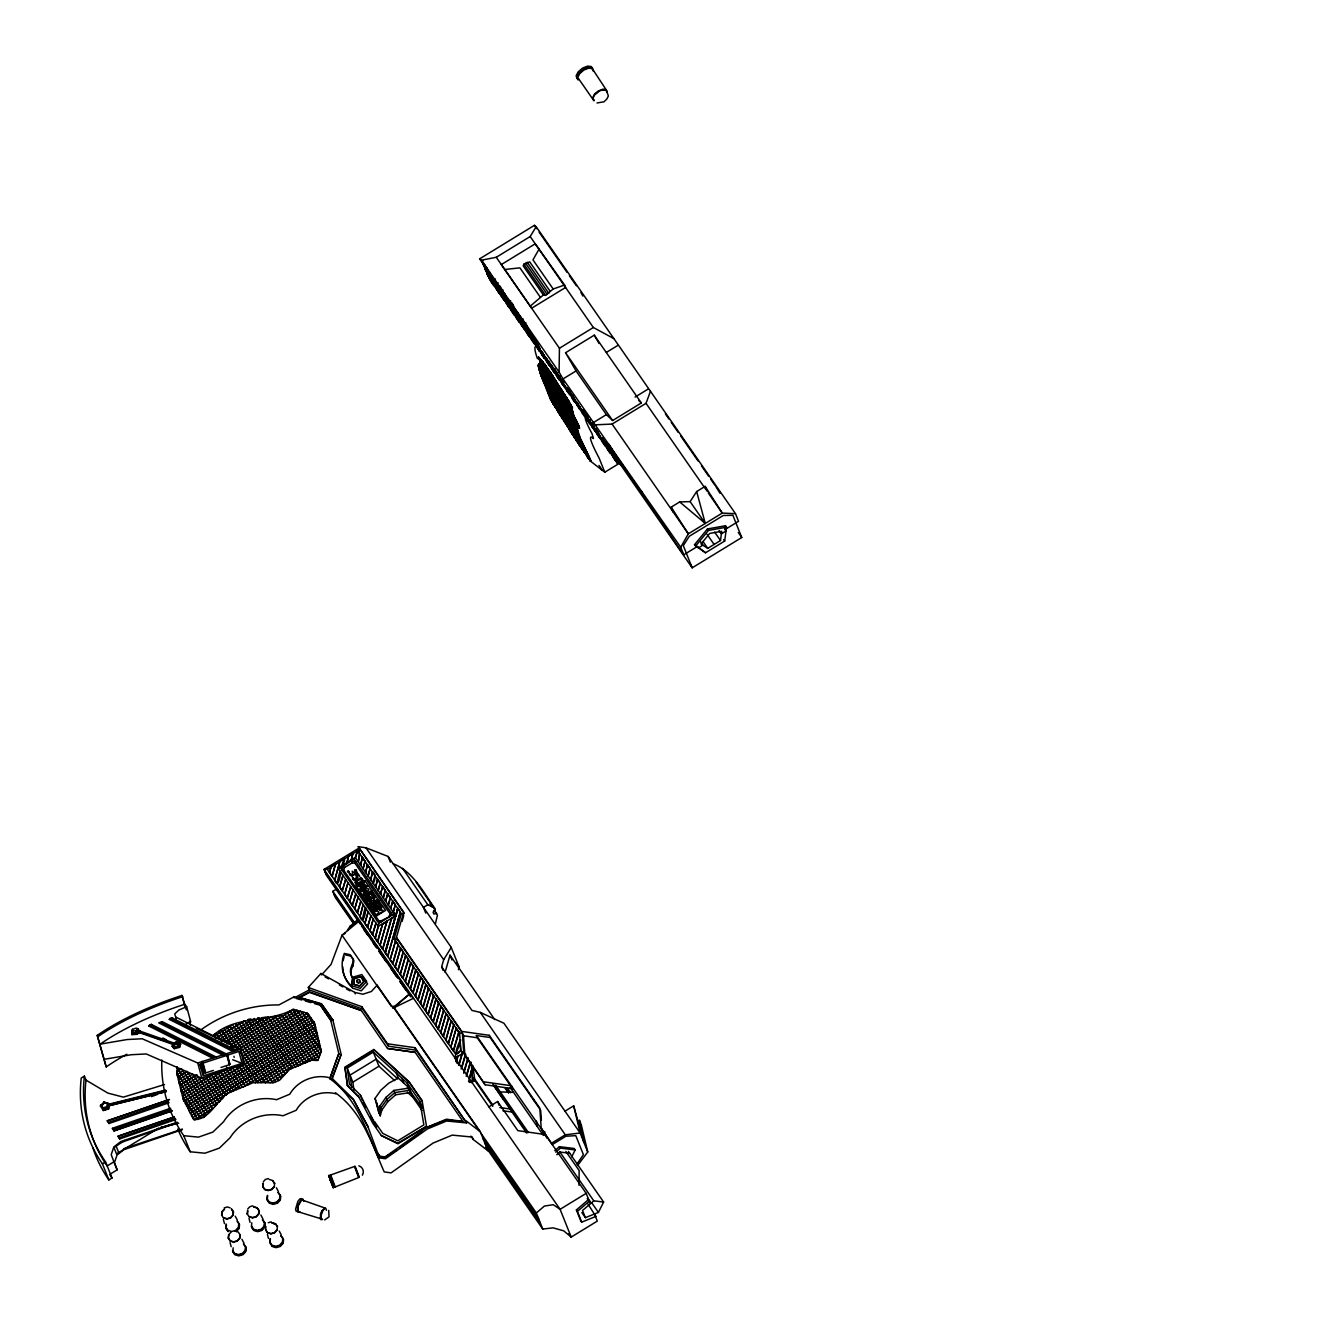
<?xml version="1.0" encoding="UTF-8"?>
<svg xmlns="http://www.w3.org/2000/svg" width="1322" height="1322" viewBox="0 0 1322 1322"><rect width="100%" height="100%" fill="white"/><g stroke="black" fill="none" stroke-linecap="round" stroke-linejoin="round"><path stroke-width="1.5" d="M700.594 541.855L702.891 545.176L698.264 548.002L697.256 546.548L683.738 554.81L680.698 547.225L563.007 378.935L559.09 372.126L559.437 348.248L496.262 257.278L481.357 260.203L479.622 258.864L534.418 225.335L536.154 226.69L735.495 513.696L738.535 521.298L725.001 529.577L726.009 531.031L721.399 533.857L719.085 530.535M355.288 870.967L354.792 873.098L352.214 871.198L352.809 874.305L350.958 874.453M357.023 872.553L354.858 874.189M356.791 874.883L357.667 877.643M503.682 295.731L503.732 296.161M521.149 321.147L522.62 324.435M494.676 283.866L496.609 286.742L495.651 284.247M498.824 288.659L499.832 289.931M525.644 326.947L525.578 328.137L523.495 324.551L526.503 329.079M368.309 901.158L370.011 901.108M526.701 330.715L527.528 333.012L527.362 331.227M507.318 302.094L509.35 305.2M365.516 897.407L365.797 896.2M495.684 285.403L494.924 284.478M354.742 879.196L356.775 877.13M103.562 1108.927L101.067 1104.878L103.562 1108.927L107.528 1107.786L107.495 1103.044L107.941 1104.151M103.975 1102.052L100.373 1105.985L103.314 1110.497L108.619 1108.976L108.933 1103.54L103.777 1101.92L104.223 1103.027L101.513 1105.985M108.619 1108.976L108.933 1103.54M221.666 1215.298L221.931 1211.646L224.426 1208.936M221.799 1215.116L222.162 1211.861M226.178 1223.974L225.748 1227.808L227.896 1230.881M226.475 1224.734L226.045 1228.551L228.194 1231.641M228.375 1238.383L228.871 1234.963M233.383 1211.613L232.903 1215.083L230.491 1217.727L226.855 1218.735M233.184 1247.819L232.755 1251.637L234.886 1254.727L238.803 1255.9L242.967 1254.71L245.809 1251.603L246.239 1247.786L243.81 1243.952M238.77 1223.808L238.357 1227.411L235.68 1230.352L231.73 1231.476L228.045 1230.369L226.012 1227.444M239.976 1234.93L239.613 1238.185L237.183 1240.813L233.564 1241.821L230.144 1240.796M240.092 1234.715L239.827 1238.35L237.332 1241.077L233.68 1242.118L230.259 1241.094L228.26 1238.086L228.64 1234.748L231.135 1232.021M247.297 1214.141L247.561 1210.489M247.429 1213.96L247.792 1210.704M245.942 1247.043L245.512 1250.86L242.67 1253.967L238.489 1255.156L234.589 1253.983L232.457 1250.893M251.824 1222.817L251.378 1226.651L253.527 1229.724L257.426 1230.898L261.591 1229.708L264.45 1226.618L264.879 1222.784L262.731 1219.71M258.55 1213.927L259.029 1210.456M263.128 1183.24L262.863 1186.875L264.731 1189.585L268.151 1190.61L271.82 1189.569L274.315 1186.842L274.579 1183.207M262.979 1186.693L263.359 1183.454M264.4 1222.652L264.003 1226.254L261.31 1229.196L257.36 1230.319L253.675 1229.212L251.659 1226.287M267.375 1195.567L266.928 1199.384L269.077 1202.475L272.976 1203.648L277.157 1202.458L280 1199.351L280.429 1195.534L278.281 1192.444M267.622 1195.418L267.242 1200.145L269.374 1203.218L273.274 1204.392L277.455 1203.202L280.297 1200.095L280.727 1196.278L277.934 1192.477M265.672 1230.138L265.937 1226.502M270.184 1238.83L269.754 1242.647L272.2 1246.481L276.1 1247.654L280.264 1246.464L283.106 1243.374L283.552 1239.54L280.76 1235.739M270.432 1238.681L270.019 1242.3L272.051 1245.208L275.736 1246.316L279.686 1245.192L282.363 1242.267L282.776 1238.648M279.967 1195.385L279.553 1199.004L276.86 1201.929L272.927 1203.053L269.225 1201.946L267.209 1199.037M351.602 985.749L352.577 977.239L361.848 974.595L366.607 981.453L360.278 988.344L351.602 985.749L352.594 988.212L361.27 990.806L367.599 983.915L362.823 977.057M352.792 977.784L351.834 986.295A38.338 32.934 -21.8 0 1 344.298 953.41L350.214 954.715L353.354 959.26L352.247 964.862A13.831 11.881 -21.8 0 0 352.792 977.784L352.577 977.239M353.751 984.113L354.412 978.363L360.691 976.561L363.914 981.205L359.634 985.882L353.866 984.361L359.733 986.129L364.029 981.469L360.79 976.809L354.511 978.611L353.866 984.361M357.072 980.23L356.841 982.229L358.89 982.841L360.377 981.221L359.254 979.602L357.072 980.23L358.163 982.94L360.328 982.329M363.451 893.689C367.185 890.747 357.601 891.887 362.839 890.218M458.47 969.753L458.866 966.415L451.265 947.428L388.09 856.458L365.946 847.782L358.245 846.691L404.317 913.651L401.359 913.651L357.684 850.757L358.824 848.162L324.039 869.43L326.385 875.28L359.287 922.673M720.507 540.533L721.729 531.312L709.699 533.427L701.057 543.953L707.716 548.349L720.507 540.533L714.624 532.055M725.001 529.577L725.514 525.743L707.485 528.932L694.496 544.73L705.518 552.761L724.687 541.045L726.522 527.214L725.514 525.743M372.738 894.977L371.697 895.242M502.162 294.905L500.245 292.013M201.374 1066.127C204.266 1072.919 200.481 1068.473 201.159 1064.144M202.481 1070.093L201.258 1064.854L203.059 1069.432M202.679 1070.176L202.216 1066.259M205.34 1073.431L202.134 1061.417M220.956 1067.449L229.417 1064.706L226.607 1054.163M338.101 868.587L340.498 868.009L378.869 923.268L375.2 938.339L378.323 926.309L395.691 915.683L397.823 908.33L400.335 911.982L387.825 956.533L385.099 952.402L395.691 915.683L355.254 857.482C363.996 832.711 354.99 879.361 359.915 853.764M131.671 1033.54L132.068 1031.358L131.969 1034.647L136.926 1034.3L140.396 1031.904L140.099 1030.796L136.629 1033.193L131.671 1033.54L131.969 1034.647M132.084 1030.978L132.382 1029.342L136.282 1028.086L138.397 1028.929L138.959 1031.028L136.364 1032.829L132.646 1033.077L132.084 1030.978L135.802 1030.73L138.397 1028.929M132.646 1033.077L132.382 1029.342M457.263 1063.615L455.049 1058.063L455.726 1054.295L327.278 869.347L324.039 869.43L560.098 1209.316L571.203 1237.078L597.296 1221.115L594.85 1215.001L595.858 1216.455L581.697 1222.123L580.688 1220.669L576.392 1209.944L588.637 1199.467L586.191 1193.353L476.383 1035.556L490.132 1037.506L539.624 1108.778M352.462 977.933A13.831 11.881 -21.8 0 1 352.792 966.217L353.899 960.615L350.76 956.087L344.844 954.765M349.289 873.478L350.974 874.486M360.741 877.825L355.188 881.278L356.13 884.137L357.353 884.22M528.436 331.525L541.855 354.792L542.731 354.263L540.202 350.627L539.326 351.156L530.386 336.383L489.718 279.19L488.991 275.736M435.417 923.731L437.433 915.221L434.442 910.164M376.671 899.985C367.433 903.835 383.033 891.689 368.293 900.976M380.058 945.131L387.015 920.988L380.058 945.131L382.769 949.246L391.543 918.823L395.873 916.179L397.823 908.33L385.099 952.402M353.073 875.28L355.651 873.743M368.524 895.324L366.624 897.555L369.268 895.688L370.143 897.175L366.987 898.729L365.55 897.605M410.977 1092.418L395.625 1094.798L387.726 1101.771L381.827 1110.116L380.273 1115.818L378.522 1111.438L380.075 1105.737L385.974 1097.376L393.873 1090.419L409.225 1088.039L398.236 1077.992L396.286 1073.117M374.06 904.959L372.077 907.09M392.766 901.059L390.634 908.412L392.766 901.059L395.295 904.694L393.163 912.064L395.724 915.766L385.297 952.881L397.823 908.33M344.678 894.184L348 882.65L344.678 894.184L347.389 898.316L350.727 886.765L347.207 897.82M343.885 865.034L346.794 863.266L348.661 855.664L353.007 853.004L351.14 860.605L355.453 857.961L357.485 850.261M349.719 901.455L353.057 889.921L349.719 901.455L352.445 905.587L355.783 894.052L352.247 905.091M362.443 857.4L360.509 865.249L362.443 857.4L365.153 861.514L363.038 868.885L364.971 861.035M354.775 908.743L358.113 897.192L354.775 908.743L357.502 912.858L360.823 901.323L357.304 912.378M367.483 864.671L365.566 872.52L367.483 864.671L370.21 868.802L368.094 876.156L370.011 868.306M360.03 916.51L363.17 904.479L360.592 914.576M375.068 875.594C368.623 893.408 379.678 875.561 372.54 871.958L370.623 879.791M371.151 877.957L372.54 871.958M362.36 919.649C368.805 887.079 364.988 932.721 359.832 916.014M364.889 923.285L368.21 911.75L364.889 923.285L367.615 927.416L370.937 915.882L367.417 926.937M377.596 879.229L375.663 887.079L377.596 879.229L380.323 883.36L378.191 890.714L380.125 882.865M369.945 930.572L373.267 919.021L369.945 930.572L372.672 934.687L375.993 923.153L372.474 934.208M382.653 886.5L380.538 893.87L382.653 886.5L385.38 890.631L383.248 897.985L385.181 890.136M387.71 893.788L385.578 901.141L387.71 893.788L390.436 897.902L388.304 905.273L390.238 897.423M377.53 941.479L382.669 923.648L377.712 941.975L375.002 937.843M389.032 916.03L391.213 912.643L390.139 916.377L381.397 920.69L377.365 921.104L381.447 921.682L381.397 920.69M382.587 948.766L391.362 918.344L395.691 915.683L393.163 912.064M393.361 912.544L395.295 904.694M387.627 956.037L400.335 911.982M390.155 959.673L395.592 940.834L398.319 944.949L392.882 963.804L390.155 959.673L395.592 940.834M392.684 963.325L398.12 944.47M395.212 966.96L400.649 948.105L403.375 952.237L397.939 971.075L395.212 966.96L400.649 948.105M397.74 970.596L403.177 951.741M400.269 974.231L405.705 955.376L408.432 959.508L402.995 978.363L400.269 974.231L405.705 955.376M402.797 977.867L408.234 959.028M405.325 981.502L410.762 962.664L413.489 966.779L408.052 985.634L405.325 981.502L410.762 962.664M407.854 985.154L413.29 966.299M410.382 988.79L415.819 969.935L418.529 974.066L413.092 992.921L410.382 988.79L415.819 969.935M412.91 992.425L418.347 973.57M415.439 996.061L420.875 977.222L423.585 981.337L418.149 1000.192L415.439 996.061L420.875 977.222M417.967 999.696L423.404 980.858M420.479 1003.348L425.915 984.493L428.642 988.625L423.205 1007.463L420.479 1003.348L425.915 984.493M423.007 1006.984L428.444 988.129M425.535 1010.619L430.972 991.764L433.699 995.896L428.262 1014.751L425.535 1010.619L430.972 991.764M428.064 1014.255L433.5 995.416M430.592 1017.89L436.029 999.052L438.755 1003.167L433.319 1022.022L430.592 1017.89L436.029 999.052M433.12 1021.542L438.557 1002.687M435.649 1025.178L441.085 1006.323L443.812 1010.454L438.375 1029.293L435.649 1025.178L441.085 1006.323M438.177 1028.813L443.614 1009.958M440.705 1032.449L446.142 1013.594L448.869 1017.725L443.432 1036.58L440.705 1032.449L446.142 1013.594M443.234 1036.084L448.67 1017.246M445.762 1039.72L451.199 1020.881L453.909 1025.013L448.472 1043.851L445.944 1040.216M446.489 1038.332L451.199 1020.881M448.29 1043.372L453.727 1024.517M450.819 1047.007L456.255 1028.152L458.965 1032.284L453.529 1051.139L450.819 1047.007L456.255 1028.152M453.33 1050.643L458.767 1031.788M456.107 1053.469C469.855 1017.097 446.853 1066.391 460.684 1050.659L459.94 1040.166M456.09 1061.748L457.709 1056.096M456.817 1060.343L457.908 1056.575M458.618 1065.383L462.419 1052.18M459.345 1063.979L462.617 1052.676M461.147 1069.019L465.493 1053.948M462.419 1065.73L465.691 1054.427M463.675 1072.654L468.021 1057.583M463.857 1073.15L467.674 1059.947M466.187 1076.29L470.004 1063.103M466.93 1074.902L470.202 1063.599M468.566 1081.611L471.706 1069.597L469.591 1078.091M329.509 872.355L331.26 866.307L335.606 863.646L332.235 876.469L329.509 872.355L331.26 866.307M332.037 875.99L335.606 863.646M339.952 860.986L334.763 880.122L339.952 860.986C351.702 849.864 336.466 878.833 344.298 858.325M337.093 883.261C343.555 850.707 339.704 896.316 334.565 879.626M378.489 920.277L343.72 870.223L344.497 867.562L352.082 862.919L355.023 863.316L389.792 913.37M339.622 886.913L342.96 875.379L339.622 886.913L342.332 891.028L345.67 879.494L342.15 890.549M346.794 863.266L348.661 855.664M348.314 870.983C345.686 872.338 350.76 872.553 348.297 870.95M351.14 860.605L353.007 853.004M355.304 871C352.693 868.157 357.849 871.198 355.899 869.826M357.651 877.593L356.758 879.047M361.567 880.667C356.99 885.806 352.908 880.27 361.187 879.196M360.559 885.641C351.008 889.144 368.722 878.552 363.451 883.988M364.74 890.664L366.475 890.615M369.863 903.058L371.532 901.092M375.448 908.214L380.472 905.091L379.893 904.231C378.075 906.016 370.094 909.123 375.63 905.157M380.786 909.338L381.81 907.503L375.465 911.073M483.968 1081.859L511.465 1085.759L512.639 1088.684L485.124 1084.767L463.741 1052.742L460.882 1051.155L459.61 1033.193L394.072 938.835L401.359 913.651M485.124 1084.767L464.914 1055.667L463.741 1052.742L462.336 1032.862L397.03 938.851L396.451 937.381L403.739 912.197L358.245 846.691M402.07 921.401L403.755 915.584M443.101 970.414L441.647 966.762L443.68 959.706L451.265 947.428M445.117 972.182L450.025 955.178L494.758 1019.576M366.756 891.937C372.176 887.607 366.012 888.434 362.823 890.169M357.237 874.635L359.799 876.387L358.113 873.71A10.774 9.254 -21.8 0 1 357.171 873.892L355.618 875.081L356.626 876.85M357.039 872.586L356.395 870.537M505.417 299.615L502.938 294.789M368.673 894.25L369.896 893.457M502.03 293.154L503.814 297.103M521.182 322.138L519.463 318.338M362.393 1175.159C364.608 1171.771 362.773 1166.88 358.857 1165.806M595.677 424.792L612.103 424.081L646.028 403.326L650.474 391.279M166.225 1091.675L107.396 1106.134L107.561 1104.531L165.614 1090.088M329.806 1078.702L338.713 1053.733L329.806 1078.702C356.428 1097.756 366.095 1129.401 378.538 1157.775L385.413 1158.75L427.403 1128.955L446.605 1120.99L466.583 1122.923L415.058 1047.702L387.561 1043.802L361.782 1006.686L308.29 987.451L320.949 973.455L354.742 992.409L362.922 994.227L371.333 991.517L377.134 985.204L391.956 1006.554L393.229 1006.339L480.316 1131.731L487.917 1150.718L473.21 1139.481L470.863 1136.094M332.004 1078.157L341.109 1054.642L332.252 1078.769L353.585 1099.937L368.012 1126.856L353.338 1099.326L332.252 1078.769M297.714 1205.201L298.458 1203.45M322.502 1210.803L320.502 1217.661L321.097 1219.644L322.618 1219.462M549.919 290.989L529.709 261.872L523.909 264.169L523.182 265.871L543.392 294.971L545.589 295.384L553.174 288.989L564.593 285.04L565.568 287.469L531.642 308.224L501.319 264.565L535.245 243.81L564.593 285.04M340.498 868.009L355.453 857.961M136.761 1031.077L137.207 1030.152L137.191 1031.871L136.761 1031.077L173.876 1044.083L175.264 1043.488L137.207 1030.152M592.967 98.357L594.702 94.54L598.453 91.334L603.063 89.714L606.418 90.127L608.351 96.027L606.848 99.018L604.071 101.794L596.999 102.967M361.418 886.88C354.61 893.441 372.721 881.642 362.228 885.624M571.715 1156.849L575.169 1149.925L574.161 1148.471L559.421 1146.686L554.744 1150.685M581.862 1212.571L585.382 1217.645L598.42 1212.423L603.625 1202.045L568.443 1151.396M355.023 863.316L355.833 861.713L351.718 861.134L352.082 862.919M509.912 304.886L509.962 305.58M507.615 302.16L507.053 301.069M372.06 900.53L368.871 901.703M361.848 886.864L360.278 887.095L360.542 885.608M379.761 910.577C386.52 908.231 381.529 914.031 377.084 914.014C381.38 911.469 376.373 910.825 375.448 911.023M362.79 880.254L361.749 881.526M349.454 873.032L349.57 874.52M539.326 248.652L532.964 259.872L553.174 288.989M680.698 547.225L688.332 533.824L722.242 513.068L735.495 513.696M148.824 1026.037L151.22 1024.352L152.327 1024.914L148.824 1026.037L212.627 1058.178L213.288 1057.071L216.147 1057.038L151.22 1024.352M159.83 1023.377L162.226 1021.691L226.045 1053.832L240.174 1049.238L244.24 1064.425L229.003 1068.457L201.82 1078.19L146.23 1053.948L131.225 1054.725L104.174 1059.319M169.299 1019.394L171.695 1017.709L172.802 1018.254L169.299 1019.394L233.102 1051.535L233.763 1050.412L236.621 1050.395L171.695 1017.709M186.071 1023.872L190.732 1021.906L186.666 1006.736L184.849 1004.224A165.878 61.192 -15 0 0 100.125 1044.149L127.16 1039.538L142.165 1038.762L197.755 1063.004L222.542 1054.973L223.649 1055.518L226.045 1053.832M220.196 1072.225L217.8 1073.91L216.692 1073.365M240.67 1065.582L240.026 1066.705L237.167 1066.722M496.262 257.278L530.188 236.539L536.154 226.69M173.942 1047.586L179.296 1046.264L180.734 1043.917L179.594 1047.371L174.24 1048.677L172.075 1046.049L174.24 1048.677M372.754 895.011L372.193 893.259M673.162 511.994L671.212 507.119L679.69 501.93L690.117 501.616L696.661 491.553L705.138 486.364L722.242 513.068L708.245 492.924M347.422 930.192L350.28 926.011A48.848 41.957 -21.8 0 1 356.907 921.566M351.784 926.011L357.37 919.55M576.97 1164.038L583.399 1154.651L575.797 1135.648L565.866 1136.259L552.299 1144.571L541.21 1127.963L539.789 1108.1L489.256 1035.324L461.742 1031.408L396.451 937.381M361.584 880.7L361.65 879.841M378.522 1111.438L375.018 1098.45L380.918 1090.105L388.817 1083.131L398.236 1077.992M577.565 1165.492L587.745 1151.991L581.283 1124.84L579.383 1120.081L583.944 1142.489L573.682 1105.836L564.99 1111.158M172.719 1043.686L173.843 1044.942L177.842 1044.083L179.214 1042.281L176.057 1042.05L172.719 1043.686L174.388 1047.041L178.404 1046.165L179.775 1044.38L179.214 1042.281M363.385 893.87L364.294 894.581M324.336 1208.539L320.8 1214.174L320.866 1219.363M695.504 546.184L708.493 530.386L726.522 527.214M393.146 863.729C412.761 871.314 422.941 891.507 434.508 907.917L435.235 909.751L433.087 912.197L433.814 914.031L436.69 913.403M365.864 895.969L370.606 893.028L372.209 893.292M366.277 892.267L366.723 892.003M222.046 1211.944L224.542 1209.217M263.293 1181.752L265.392 1179.455L268.482 1178.563M247.726 1209.002L249.841 1206.705L252.932 1205.829M271.671 1189.304L274.199 1186.561M235.96 1230.865L238.803 1227.774L239.249 1223.941L237.101 1220.867M236.258 1231.608L239.1 1228.518L239.546 1224.701L237.398 1221.611M256.121 1216.571L258.649 1213.811M277.009 1229.824L274.497 1232.567L270.861 1233.591M375.498 900.96L376.39 900.216M292.393 1068.044L257.74 1018.155L292.426 1068.126L289.849 1069.101L279.62 1080.19L273.472 1082.751L253.444 1082.536L227.681 1093.344L225.781 1095.294L211.718 1075.001L225.748 1095.211M551.819 401.31L539.673 370.953L553.505 404.433L538.533 366.508L577.136 422.082L538.137 365.649L540.632 362.757L538.533 357.089L549.82 371.35L567.584 399.095L572.509 407.82L571.501 407.391L573.665 415.472L579.036 426.048L538.88 368.574L579.433 428.097L578.772 425.833M212.478 1108.861L194.747 1119.701L212.693 1108.514L186.964 1071.481L177.826 1077.166L186.964 1071.481M219.221 1101.854L220.096 1101.077M227.681 1093.344L227.648 1093.261C216.362 1101.127 209.24 1120.114 193.656 1119.602L183.13 1098.698L235.63 1066.59L248.206 1084.718M203.224 1117.619L206.05 1115.008L177.098 1073.332L177.098 1071.283L181.329 1068.705L210.495 1110.711L208.314 1112.959L177.131 1068.06M379.959 910.247L381 909.255M530.667 305.795L543.392 294.971M357.337 884.187L361.732 881.493M352.627 878.783L353.866 880.287L356.742 879.014M325.212 872.355L409.638 993.913L393.824 1007.794L479.721 1131.5M594.751 94.804L598.602 91.499M555.752 1152.14L560.429 1148.14L575.169 1149.925M556.793 1154.717L559.917 1152.057L569.732 1153.247M581.697 1222.123L577.417 1211.398L589.645 1200.921L588.637 1199.467M603.625 1202.045L593.793 1200.839L582.523 1210.489L585.382 1217.645M568.873 1233.723L571.203 1237.078L563.717 1230.848L553.125 1227.857L542.747 1229.047L536.319 1212.968L544.416 1206.061L553.257 1204.706L560.098 1209.316L586.191 1193.353M356.808 874.916L357.915 874.619M393.229 1006.339L393.824 1007.794L413.522 998.275L409.638 993.913L392.535 1008.008L395.856 1005.976M158.69 1128.112L116.501 1153.908L114.006 1147.628L124.599 1140.423M359.468 883.129L360.509 882.352M368.541 895.358L370.871 893.887L371.829 894.763M370.143 894.465L370.871 893.887M383.595 1157.295L380.058 1156.783L377.778 1153.263L379.811 1156.172L385.132 1156.915L426.494 1127.501L446.472 1119.205L462.964 1121.403L458.899 1121.006M385.132 1156.915L396.484 1150.355M399.674 1148.008L421.949 1131.632M218.791 1031.705L221.27 1029.871L232.837 1046.528M212.495 1036.084C235.481 1014.602 268.449 1023.311 293.22 1009.281L307.729 1013.379L314.619 1023.129L321.345 1051.321L317.825 1060.409L311.496 1060.211L289.882 1069.201M482.943 260.963L482.117 261.591L488.859 273.489M488.876 272.778L488.016 273.307L484.05 266.449L483.075 264.003L483.951 263.475L491.123 275.736M484.05 266.449L484.926 265.904L487.041 270.861L483.075 264.003M497.022 287.634L499.766 292.393L498.89 292.939L486 271.307L485.025 268.878L485.901 268.349M489.718 279.19L486.628 271.44L486.942 267.92M486 271.307L486.876 270.779M489.471 271.555L488.595 272.084L484.513 264.995M494.709 285.122L493.85 285.651L491.321 282.016L486.975 273.753L487.851 273.224L489.818 276.612M487.95 276.182L488.826 275.654M494.61 279.553L495.486 279.008M494.048 281.85L493.255 280.545L494.246 281.9M491.321 282.016L492.181 281.487M493.965 281.487L494.676 282.528M493.784 282.23L495.651 284.478M493.139 281.801L493.817 282.991L493.717 282.115M494.197 282.214L495.039 283.288M498.014 282.66L497.138 283.189L501.236 290.278L502.096 289.749L500.427 287.32M497.353 286.378C493.8 282.181 499.352 289.353 497.336 286.56M500.542 286.296L499.666 286.824L503.765 293.914L504.624 293.385M496.378 289.287L497.237 288.758L501.451 294.823M496.51 285.75L498.807 289.898L497.733 288.543M498.774 288.675L500.344 292.377M498.328 288.394L499.055 289.254M500.873 293.071L499.534 289.915L500.245 290.526M503.071 289.931L502.195 290.46L506.293 297.566M502.03 293.567L502.724 294.393M502.063 294.823L500.807 293.12M503.732 295.748L506.243 301.019L503.137 296.558M504.095 296.31L509.846 306.357M504.145 296.409L501.17 291.617L503.071 296.591M504.789 296.839L506.97 300.458M495.006 285.453L501.418 296.574L509.879 306.952L509.003 307.481L500.972 294.31M506.343 300.144L506.177 299.152L505.12 299.995L511.531 311.133L514.06 314.768L514.936 314.239M508.193 302.771L506.475 300.425M506.954 301.185L509.416 305.283M507.879 301.416C521.744 328.567 503.566 289.915 510.474 307.101M510.639 300.838L509.78 301.383L513.861 308.472M506.475 303.845L507.351 303.316M508.111 303.102L507.631 302.374M513.167 304.49L512.308 305.018L516.39 312.108M511.151 306.952L510.738 305.713M512.358 308.125L516.654 316.008L513.597 311.1M513.217 309.381L512.457 308.257M513.101 309.348L513.944 311.695M511.531 311.133L512.407 310.587M513.961 310.554L514.06 311.199M514.985 312.554L515.597 314.372M515.25 313.826L514.869 312.901M515.877 313.182L517.794 317.379M517.282 315.214L518.191 316.14L515.134 311.876L520.091 321.114L517.943 316.008L518.455 318.057M517.1 316.801L518.257 317.825M517.728 317.429L517.299 315.908M510.176 307.266L516.588 318.404L517.464 317.875L515.63 314.686M519.579 318.833L520.405 320.106M519.893 319.329L520.703 320.734M520.438 320.684L521.298 321.362M522.405 319.577L523.281 319.032M516.588 318.404L519.116 322.039L519.976 321.51M523.793 326.286C517.199 311.05 528.965 336.152 520.686 321.824M521.744 321.775L518.72 316.883L520.62 321.857M519.893 315.925L526.652 326.567L524.999 326.699L486.628 271.44M525.809 322.684L524.933 323.212L549.44 365.698L550.316 365.169L548.63 362.74M515.216 314.553L521.645 325.675L522.504 325.146M521.645 325.675L526.718 331.211M528.337 328.55L527.461 329.079L544.383 358.427L545.259 357.898L543.259 354.445M520.273 321.824L526.701 332.962L527.561 332.433L531.774 338.498M529.411 333.954L530.287 333.425M526.701 332.962L529.23 336.598L530.089 336.069M525.33 329.112L531.741 340.233L537.674 346.975L536.798 347.521M538.484 357.452L569.303 402.119L538.682 357.237L564.329 421.85L538.533 357.337L540.681 359.501L567.898 427.072M539.508 358.328L561.867 390.519M539.64 358.51L566.196 424.412M543.111 356.593L543.986 356.064M559.437 348.248L593.363 327.509L613.887 338.614M556.727 382.488L541.111 359.667M572.195 407.854L539.938 361.402L572.343 407.754L571.534 407.193M541.756 360.575L569.452 429.832L540.946 359.766M542.086 361.418L551.753 374.374M540.566 362.625L539.773 363.649L560.925 416.529L539.905 363.5M542.83 361.666L571.154 432.492L542.384 361.203L551.191 374.506M539.64 363.765L538.071 365.335M537.294 344.084L540.285 349.272L523.479 321.329L546.911 362.063L547.787 361.534M538.88 368.574L538.798 367.499M565.552 352.726L594.256 335.177L641.335 402.962L612.631 420.512L606.385 414.612L576.062 370.953L565.552 352.726L612.631 420.512M579.499 427.981L539.376 370.524L539.707 369.433M578.805 427.915L539.789 371.416M539.872 372.474L577.731 427.601M547.358 368.144L576.442 440.375M542.119 377.861L576.954 428.031L540.748 374.655M548.861 370.325L578.094 442.92M549.093 370.871L549.671 372.325M557.041 374.87L555.356 372.457L554.496 372.986L541.491 351.173L551.968 369.35L552.844 368.805L551.158 366.392M541.276 376.357L576.805 427.188L580.358 438.491L547.539 390.634M554.992 368.821L554.116 369.367L552.431 366.938M550.811 372.92L579.515 445.349L550.63 372.639M543.491 381.067L577.565 430.146L542.797 379.464M557.52 372.474L556.645 373.002L558.33 375.431M578.342 433.451L544.02 382.769L577.731 431.319L560.892 388.651L577.615 430.939M546.234 358.097L557.025 376.621L557.884 376.092L562.098 382.157M578.061 433.649L544.862 384.289M560.049 376.109L559.173 376.638L574.706 402.086L575.582 401.558L573.897 399.128M546.366 387.71L578.953 435.566M557.025 376.621L559.553 380.257L560.412 379.728M563.007 378.935L576.062 370.953M606.385 352.396L617.804 345.422M557.322 383.413L585.993 454.603M548.696 360.889L562.081 383.892L562.941 383.363M559.024 386.074L587.414 457.032L590.868 461.064L570.426 431.336L590.653 460.155M581.217 440.672L582.225 442.771L548.432 393.477L580.986 440.97M550.035 397.641L585.448 448.918L549.655 396.17M562.081 383.892L567.997 390.651L567.121 391.18L553.753 368.16M590.471 461.13L586.307 451.099L550.58 399.657L540.401 373.862L538.219 365.236L575.913 420.016M570.162 390.651L569.286 391.196L566.758 387.544L579.763 409.374L580.639 408.845L578.722 405.54M555.521 407.374L554.034 404.945M567.006 398.533L538.632 357.37M538.732 364.641L573.55 414.43L538.979 364.376L557.19 410.431L589.248 457.197L559.074 413.522L539.442 363.963L572.624 411.241L539.773 363.649M571.534 408.151L540.235 363.087L562.627 419.19L540.417 362.724L571.732 407.49M571.848 409.209L540.153 363.253M577.235 405.738L578.111 405.193M572.145 410.266L539.987 363.352M572.773 412.398L567.782 399.442L569.138 402.219M573.07 413.472L539.145 364.277M573.781 415.719L538.484 364.905L555.372 407.457M565.337 423.073L590.951 461.444L577.417 442.242L550.745 399.558M568.906 389.99L582.291 413.009L583.167 412.481L581.482 410.051M574.839 417.868L538.385 365.054M582.771 410.597L584.44 413.026L585.316 412.497M575.45 419.091L579.152 427.882M582.291 413.009L584.82 416.645L585.696 416.116M587.844 416.133L586.968 416.661L588.654 419.091M578.045 424.329L538.632 367.599M587.348 420.28L589.876 423.916L576.871 402.103L587.348 420.28L588.224 419.752M576.805 428.113L576.805 427.188M577.185 427.436L540.582 374.737M577.879 427.502L564.312 393.989L577.697 427.452M590.372 419.768L589.496 420.297L599.99 438.474L600.849 437.946L603.377 441.581L602.502 442.11L592.025 423.932L605.03 445.762L605.906 445.217M593.33 422.594L606.385 414.612M635.089 397.063L648.127 389.081M582.87 411.043L592.405 427.568L593.264 427.023L590.736 423.387M575.83 439.416L590.703 461.163M592.405 427.568L598.321 434.31L597.461 434.839L583.118 410.167M582.853 444.043L588.984 459.378L582.853 444.043L583.415 444.754L549.506 396.253M586.307 451.099L550.547 399.013M586.423 451.331L590.554 461.18M587.298 453.165L553.885 405.044M586.819 455.578L587.414 457.032M588.273 455.181L557.24 410.184M610.962 452.504L610.086 453.033L597.081 431.22L607.558 449.397L608.434 448.869M609.971 450.571L610.83 450.042M611.574 453.363L612.433 452.835L610.698 449.81L609.822 450.339L617.225 463.163L618.085 462.634M614.284 458.056L615.143 457.528M615.143 460.304L602.138 438.491L615.143 460.304L616.019 459.775L621.026 465.377L609.029 444.308M616.184 460.601L619.076 460.502L639.286 489.603L642.393 492.015M590.339 461.031L604.782 472.218L619.142 463.444M690.795 564.626L692.183 567.832L683.309 545.622L689.307 536.253L723.217 515.514L732.884 515.299L741.758 537.509L692.183 567.832L618.663 461.973M327.278 869.347L357.684 850.757M355.254 857.482L337.903 868.091L378.522 926.788M349.025 871.991L347.504 871.429M353.585 875.015L351.702 876.156L349.636 874.784M353.685 923.88L335.144 897.208L332.814 891.359L336.135 889.326M355.949 881.625L360.08 879.097M356.114 886.021L364.922 880.634L368.045 885.145L359.237 890.532L356.114 886.021L364.938 880.683M359.799 884.765L361.633 883.658M363.434 883.955L362.245 885.674M366.458 890.582L365.285 891.788L364.641 890.995M366.144 892.565L364.079 894.713M372.242 891.193L363.434 896.58L366.111 900.431L374.903 895.011L372.259 891.226M368.012 898.415L370.143 897.175M374.275 897.522L373.068 898.117M84.393 1076.091L81.237 1078.025A165.878 142.479 -21.8 0 0 102.422 1163.856L108.85 1179.918L112.006 1178.001L105.578 1161.922A165.878 142.479 -21.8 0 1 84.393 1076.091L85.996 1080.124A165.878 142.479 -21.8 0 0 107.181 1165.938L113.923 1161.823L111.213 1154.668L113.808 1146.984L120.748 1141.613L177.313 1122.196M374.143 900.48L373.168 901.125M369.863 903.24L370.771 903.851L375.217 901.191M370.755 903.818L374.308 901.736M369.631 905.52L378.423 900.084L369.631 905.52L366.624 901.174L375.431 895.787L378.439 900.133M374.126 904.678L378.489 902.248L378.885 903.223L376.126 904.612M345.323 933.216L342.001 935.232L331.029 964.449L321.543 974.925L320.949 973.455M376.77 915.799L385.578 910.379L382.471 905.901L373.663 911.337L376.753 915.766M378.869 923.268L392.7 914.807L395.724 915.766M382.868 924.144L387.214 921.484M434.508 907.917L427.816 904.727L423.47 907.388L425.75 913.089M214.428 1036.118L231.317 1025.789M244.537 1020.716L215.949 1038.299L244.653 1020.749L283.205 1076.224M220.08 1038.894L254.303 1018.551L289.634 1069.465M259.178 1018.089L221.584 1041.075L216.246 1033.358L213.751 1035.093L215.949 1038.299M265.425 1017.362L225.715 1041.67L265.425 1017.362L268.085 1016.982L301.052 1064.441L295.318 1066.937L261.194 1017.758L264.631 1017.362L298.194 1065.73L321.196 1051.684M181.362 1068.787L177.098 1071.283M277.901 1015.858L231.35 1044.43L277.901 1015.858L274.976 1016.188L306.853 1062.144L303.977 1063.334L271.555 1016.618L227.235 1043.851L218.758 1031.606M192.599 1074.241L179.131 1082.487L179.825 1085.279L196.763 1074.918L217.072 1104.167L214.908 1106.382L192.632 1074.34M179.792 1085.197L196.73 1074.836M238.472 1049.304L300.623 1011.28L238.522 1049.387L224.029 1028.533M198.283 1077.1L180.503 1087.989L180.883 1089.526M304.143 1012.355L239.993 1051.486L261.607 1082.586M241.546 1053.75L307.613 1013.346M214.362 1073.497L181.841 1093.393L214.329 1073.398L228.012 1093.145M242.471 1087.213L228.888 1067.614L182.469 1096.004L197.97 1119.47L182.899 1097.739M241.976 1059.715L310.753 1017.643M243.479 1061.897L257.906 1082.652L243.479 1061.897L312.289 1019.824M185.262 1103.721L314.933 1024.418M187.757 1108.431L316.222 1029.855M102.422 1163.856L105.578 1161.922M188.996 1110.777L316.867 1032.565M318.172 1037.985L191.475 1115.487L194.351 1119.585M220.063 1100.995L192.681 1117.751M243.479 1086.783L318.817 1040.711M110.404 1173.969L117.146 1169.854L114.436 1162.699L117.03 1155.031L123.954 1149.644L182.469 1129.566M265.342 1082.619L320.75 1048.858M319.627 1055.766L309.745 1060.938L278.413 1015.792L281.536 1015.544M317.164 1060.376L318.04 1059.847M347.306 1085.246L358.708 1096.929L347.554 1085.858L344.811 1067.218L373.762 1049.503L409.093 1081.826L422.313 1101.11L409.341 1082.437L373.762 1049.503M347.554 1085.858L345.059 1067.846L374.01 1050.131M376.77 1127.005L360.377 1095.079L349.454 1084.222L347.207 1068.06L373.3 1052.097L407.275 1083.164L419.9 1101.358L422.726 1108.414L407.341 1087.709M353.982 1090.27L352.858 1082.189L378.951 1066.226L394.749 1080.669M455.726 1054.295L460.684 1050.659M455.049 1058.063L463.741 1052.742M469.393 1081.958L472.45 1080.091L474.846 1080.504L492.825 1106.382M469.591 1082.437L472.648 1080.57L471.904 1070.076M471.376 1082.635L474.846 1080.504L472.83 1065.664M381.331 1135.548L397.674 1143.183L426.527 1126.311L397.922 1143.811L381.331 1135.548L372.903 1123.419L358.46 1096.318M488.925 1106.844L497.634 1101.523L517.844 1130.641L545.342 1134.557L546.746 1138.027M551.72 1143.1L565.287 1134.805L580.143 1132.987L587.745 1151.991M319.726 1004.224L330.963 1020.534L319.726 1004.224L293.881 996.937L278.876 1004.951A113.989 97.911 -21.8 0 0 201.374 1029.524M295.93 997.019L309.265 989.881L362.757 1009.116L388.536 1046.231L416.033 1050.147L466.583 1122.923M298.921 997.35L321.461 1003.712L333.045 1020.353L321.709 1004.323L298.921 997.35L309.265 991.814L361.369 1010.553L387.511 1048.462L415.009 1052.362L387.511 1048.462M299.169 997.961L309.513 992.425L361.369 1010.553M375.431 908.181L374.093 908.743M186.666 1006.736L178.9 1009.991L174.735 1013.908L176.14 1018.7M452.818 1120.412L446.72 1119.833L426.494 1127.501M331.029 1181.785L330.285 1178.761L332.053 1184.479M329.839 1179.059L332.004 1183.355M358.708 1177.538L335.226 1186.925L330.715 1174.977L354.527 1166.45L358.675 1177.406M151.468 1096.649L157.268 1094.484M121.095 1142.489L177.512 1122.692M169.1 1102.746L109.032 1123.502L107.198 1120.858L169.216 1099.441M169.497 1099.656L107.198 1120.858M168.472 1101.639L108.404 1122.395L109.032 1123.502M172.356 1110.877L114.221 1130.971L112.387 1128.327L170.521 1108.233M113.014 1129.434L171.149 1109.34M113.94 1130.756L172.075 1110.662M175.942 1119.503L119.74 1138.92L117.906 1136.276L174.107 1116.859M174.388 1117.09L117.906 1136.276M175.314 1118.412L119.112 1137.829L119.74 1138.92M123.607 1148.768L182.271 1129.071M162.226 1021.691L158.723 1022.831L223.649 1055.518M213.371 1070.407L205.72 1072.902L202.679 1061.549M242.058 1063.334L203.125 1075.959L199.953 1064.111L238.885 1051.469L242.058 1063.334L232.672 1059.732M164.539 1084.536L123.376 1097.144L107.908 1093.112L85.996 1080.124M103.116 1107.803L107.082 1106.679M108.387 1108.398L103.314 1110.497M271.704 1189.271L268.036 1190.312L264.615 1189.288M224.211 1207.862L227.285 1206.986L230.177 1207.845M252.485 1217.579L256.154 1216.537M268.217 1222.718L271.291 1221.842M176.437 1123.303L160.673 1127.583L178.668 1123.221M107.346 1105.06L165.845 1090.518M109.726 1104.762L165.845 1090.815M107.396 1106.134L166.093 1091.526M410.101 1090.22L394.749 1092.6L386.85 1099.573L380.951 1107.919L379.397 1113.62L376.39 1102.498M360.724 877.775L362.145 878.651M459.61 1033.193L462.336 1032.862M301.647 1198.624L299.929 1198.823L297.83 1201.417L295.55 1209.233L296.244 1211.481M324.006 1208.589L325.84 1208.358L326.451 1210.341M299.863 1211.613L297.615 1211.993L297.549 1205.895L301.317 1199.335L303.035 1199.12L303.713 1201.384M320.568 1219.446L320.486 1214.092L321.957 1210.605L325.311 1208.159L301.713 1199.847L298.144 1206.044L298.227 1211.795L322.337 1219.181M324.683 1219.925L329.029 1216.835L328.699 1210.407M287.502 1071.745L250.85 1018.948L248.553 1019.295M257.74 1018.155L259.145 1017.99M505.401 269.407L519.91 267.854L540.136 296.971M354.759 879.246L352.478 877.213L352.644 878.833M394.072 938.835L397.03 938.851M500.327 1091.939L513.448 1092.319M343.72 870.223L342.001 870.173L343.076 866.422L344.497 867.562M161.829 1060.046A165.878 142.479 -21.8 0 0 183.791 1135.697L198.482 1137.135L212.908 1132.062L223.633 1121.684A45.146 38.784 -21.8 0 1 276.529 1099.706L289.749 1094.219A32.24 27.696 -21.8 0 1 329.426 1077.727M177.743 1129.038A165.878 142.479 -21.8 0 0 190.219 1151.776L204.91 1153.214L219.336 1148.14L230.061 1137.763A45.146 38.784 -21.8 0 1 282.958 1115.785L296.178 1110.282A32.24 27.696 -21.8 0 1 335.854 1093.806L335.458 1092.831C362.079 1111.885 371.746 1143.53 384.19 1171.903L391.064 1172.878L433.054 1143.084L452.256 1135.119L472.235 1137.052L473.21 1139.481M607.046 92.077L606.071 89.632L602.716 89.218L598.255 91.003L594.404 94.308L592.62 97.861L593.942 100.803M602.782 89.615L606.038 90.012L606.98 92.375M374.109 908.776L372.176 906.793M461.742 1031.408L463.51 1035.787L477.259 1037.753L512.639 1088.684M499.799 1107.539L511.581 1109.208M502.922 1110.744L512.754 1112.133M573.682 1105.836L580.143 1132.987L503.93 1023.245L480.266 1012.388L471.971 1010.438L441.647 966.762M490.462 278.083L489.14 277.752L491.222 281.355L491.933 280.661L488.76 273.836L487.207 272.91L488.76 273.836M296.111 998.424L301.647 999.994M305.349 1001.035L310.885 1002.605M314.57 1003.646L320.122 1005.199M576.541 427.254L579.598 427.998M109.164 1104.118L104.207 1102.631L100.373 1105.985M269.275 1179.472L272.696 1180.496L274.695 1183.487M253.725 1206.722L257.146 1207.763L259.145 1210.754L258.765 1214.108L256.27 1216.818L252.601 1217.876L249.18 1216.835L247.181 1213.844M253.774 1207.052L257.261 1208.044L258.914 1210.671M272.084 1222.734L275.521 1223.759L277.389 1226.469L277.124 1230.104L274.629 1232.831L270.977 1233.872L267.556 1232.848L265.557 1229.857M272.216 1223.032L275.637 1224.056L277.504 1226.766M272.134 1223.065L275.455 1224.056M249.065 1216.554L252.568 1217.579M223.435 1217.711L226.938 1218.735M267.441 1232.55L270.944 1233.591M234.787 1230.98L238.208 1232.005L240.207 1234.996M271.902 1245.737L275.802 1246.91L279.967 1245.721L282.809 1242.614L283.255 1238.797L281.107 1235.706M230.557 1046.049L240.174 1049.238L175.71 1017.031M137.191 1031.871L174.339 1044.892M137.571 1030.763L140.396 1031.904M196.267 1028.301L240.174 1049.238M169.943 1018.287L233.763 1050.412M161.581 1022.815L225.401 1054.939M149.469 1024.93L213.288 1057.071M226.459 1067.168L230.111 1069.002M162.788 1038.001L166.44 1039.852M325.096 976.925L328.649 978.908M339.324 984.907L342.877 986.89M346.43 988.889L350 990.889M694.496 544.73L705.518 552.761M465.608 1120.478L480.316 1131.731M510.474 305.646L511.217 306.638M645.119 498.03L632.015 479.043M679.69 501.93L705.287 523.446L696.661 491.553M397.674 1078.868L376.126 1059.17L350.033 1075.117L351.718 1087.246M407.424 1092.269L412.927 1097.293L422.115 1110.53M638.84 400.599L641.335 402.962M510.672 305.762L511.68 308.307L510.556 306.787M495.585 285.007L494.56 283.189M523.644 321.213L527.362 326.121M523.975 323.031L526.652 326.567M126.796 1054.245A165.878 61.192 -15 0 0 106.206 1066.92L97.233 1035.374A165.878 61.192 -15 0 1 181.957 995.449L186.369 1009.909M229.119 1063.301L229.995 1064.507L227.186 1053.981M228.772 1063.268L229.615 1064.441L226.888 1054.229M228.541 1063.499L229.417 1064.706M97.233 1035.374L106.206 1066.92M498.625 289.931L499.65 290.741L498.807 289.27M497.667 288.593L498.691 289.898M497.617 288.328L498.328 289.336M606.071 89.632L592.239 68.612L588.62 68.166L583.812 70.099L579.664 73.652L577.747 77.469L593.595 100.307M534.418 225.335L536.749 228.706M539.079 232.061L567.072 272.365M569.402 275.72L576.409 285.8M665.412 413.968L668.915 418.991M671.245 422.362L678.236 432.426M680.566 435.781L698.049 460.932M701.536 465.972L708.526 476.036M710.74 479.225L714.921 485.24M738.271 532.469L741.758 537.509M530.188 236.539L593.363 327.509M646.028 403.326L705.915 489.553M723.679 539.591L724.687 541.045M527.181 262.186L548.845 293.385M525.545 263.177L547.225 294.393M690.117 501.616L705.287 523.446M523.909 264.169L545.589 295.384M707.485 528.932L708.493 530.386M707.055 534.27L714.111 544.449M703.023 541.574L707.716 548.349M612.103 424.081L688.332 533.824L671.212 507.119M511.366 303.085L509.681 300.672L508.821 301.201L504.723 294.095M481.357 260.203L559.09 372.126M479.622 258.864L525.098 324.353M486.066 268.449L526.503 326.666L540.334 349.322M491.635 277.537L501.732 292.096M502.575 293.302L504.26 295.731M505.103 296.938L506.789 299.367M507.631 300.573L511.003 305.432M511.845 306.638L513.531 309.067M514.374 310.29L516.059 312.703M516.902 313.925L524.173 324.402M496.543 285.866L497.716 287.585M683.738 554.81L610.615 447.48L604.402 442.672L539.112 348.644M546.548 358.444L559.553 380.257M571.815 394.832L574.343 398.467M489.966 278.182L527.015 331.525M528.701 333.954L530.386 336.383L526.503 326.666M489.751 278L491.371 280.314M515.778 315.446L517.464 317.875M518.307 319.081L521.661 323.94M578.953 406.416L580.639 408.845M609.277 450.075L612.648 454.933M541.855 354.792L544.383 358.427M546.911 362.063L549.44 365.698M551.968 369.35L554.496 372.986M567.121 391.18L569.65 394.815M572.178 398.451L574.706 402.086M597.461 434.839L599.99 438.474M602.502 442.11L605.03 445.762M607.558 449.397L610.086 453.033M539.244 364.128L572.922 412.299M539.128 369.549L579.185 427.221M544.697 384.388L578.028 432.377M547.358 390.701L579.433 436.541L590.471 459.345M548.432 393.477L582.391 442.672M416.149 882.253L435.235 909.751M429.964 903.703L432.211 906.925M434.062 910.379L436.31 913.618M402.549 868.356L427.816 904.727M456.553 963.077L458.866 966.415M365.946 847.782L443.68 959.706M480.266 1012.388L565.287 1134.805M565.882 1151.462L579.152 1170.548L579.003 1185.256M559.421 1146.686L560.429 1148.14M559.586 1151.594L593.793 1200.839M354.329 859.548L392.7 914.807M591.81 1202.904L598.42 1212.423M510.077 1087.444L543.408 1135.449M587.216 1198.525L590.686 1203.516L589.645 1200.921M507.169 1087.676L510.689 1092.749M587.91 1203.912L595.858 1216.455M505.417 1087.609L508.854 1092.534M505.153 1088.155L508.59 1093.079M354.99 882.501L356.13 884.137M495.667 1085.23L528.387 1132.541M494.511 1085.296L527.461 1132.739M492.709 1084.023L503.203 1099.127M493.602 1085.494L526.553 1132.937M576.392 1209.944L577.417 1211.398M473.673 1077.579L492.776 1105.076M361.435 925.764L376.919 948.056L375.745 945.131L379.629 949.493L381.975 955.327M378.935 950.964L397.872 978.23M400.219 981.602L410.812 996.838L409.638 993.913M364.095 929.961L367.566 934.951M373.349 943.297L375.679 946.635M379.15 951.642L386.09 961.639M390.734 968.315L396.517 976.644M400.004 981.651L405.788 989.996M332.814 891.359L355.139 923.516M333.97 894.283L353.966 923.053M480.911 1133.185L536.319 1212.968M391.395 1006.373L342.001 935.232L359.088 921.153L360.262 924.061M483.241 1139.035L538.649 1218.818M484.992 1143.414L540.401 1223.197M487.339 1149.264L542.747 1229.047M485.571 1147.331L487.917 1150.718M414.761 1051.75L462.964 1121.403M315.347 1026.203L306.142 1012.916M317.297 1034.349L301.515 1011.611M374.655 1121.7L382.752 1133.367L397.757 1140.836L423.85 1124.873L419.9 1101.358M296.888 1010.305L319.213 1042.414M318.784 1057.914L287.238 1012.487M247.611 1019.659L285.337 1073.943M241.711 1021.873L281.074 1078.521M238.77 1022.98L278.76 1080.553M232.87 1025.211L272.811 1082.668M226.987 1027.425L265.375 1082.701M221.303 1029.954L232.87 1046.611L293.699 1009.413M242.389 1065.681L254.171 1082.635M239.596 1088.403L226.31 1069.283M223.699 1070.886L236.704 1089.609M221.088 1072.489L233.779 1090.716M209.14 1076.686L223.567 1097.425L221.435 1099.739L206.529 1078.273M272.646 1180.794L274.464 1183.421M262.748 1186.594L264.813 1189.321M180.85 1089.427L200.961 1118.429M262.384 1219.727L265.177 1223.544L264.747 1227.361L261.905 1230.452L257.724 1231.658L253.824 1230.485L251.676 1227.394M265.805 1229.972L267.622 1232.583M231.515 1208.919L233.498 1211.91L233.118 1215.265L230.623 1217.975L226.971 1219.033L223.55 1217.992L221.551 1215.001M231.449 1209.2L233.283 1211.828M243.446 1243.985L245.479 1246.894L245.066 1250.513L242.372 1253.438L238.439 1254.561L234.754 1253.454L232.722 1250.546M228.491 1238.202L230.325 1240.829M112.387 1128.327L114.221 1130.971M500.162 290.774L500.955 291.931M495.337 284.445L495.139 283.9M497.865 287.948L498.675 289.419M715.962 486.744L719.978 493.222M607.971 445.431L618.217 462.948M500.162 290.559L500.708 291.518M362.41 879.014L362.839 880.055M580.903 292.575L582.903 296.045M594.256 335.177L599.031 343.456M605.542 441.598L611.243 451.513M613.16 454.818L615.061 458.123M602.386 437.632L607.145 445.894M609.062 449.199L617.225 463.163M605.575 443.911L607.476 447.216M595.759 428.361L598.618 433.319M592.273 423.073L594.189 426.378M596.09 429.683L597.99 432.988M591.992 424.065L595.792 430.675M585.646 413.803L587.546 417.108M584.44 413.026L594.933 431.203M582.506 409.837L585.365 414.794M568.576 388.668L570.493 391.973M572.393 395.278L584.82 416.645M579.763 409.374L569.286 391.196L572.096 396.27M561.949 379.414L563.85 382.719M557.851 373.779L562.61 382.041M555.323 370.143L557.223 373.448M555.075 371.019L564.61 387.544M551.224 364.525L556.942 374.44M535.526 340.283L538.599 345.604M531.328 333.739L534.303 338.911M511.664 302.622L513.713 306.175M517.365 312.289L521.446 319.395M514.836 308.654L518.918 315.76M528.949 333.342L539.326 351.156M528.783 334.334L534.27 343.869M507.251 297.731L511.35 304.837M516.34 313.859L517.067 315.661M522.801 325.46L529.23 336.598M519.579 321.362L524.173 329.327M495.634 281.322L498.708 286.643M507.797 302.622L509.648 305.828M512.705 310.918L519.116 322.039M493.106 277.686L496.18 283.007M489.553 272.266L493.651 279.372M507.648 303.63L514.06 314.768M503.5 297.946L509.003 307.481M497.535 289.088L503.946 300.21M485.025 268.878L488 274.018M492.495 281.817L498.89 292.939M486.975 273.753L493.85 285.651M514.192 311.777L513.828 310.554M366.062 1107.456L363.203 1102.135L364.624 1105.671M370.821 1116.346L375.58 1125.22M276.397 1187.767L278.413 1191.535M279.223 1231.03L281.239 1234.798M260.847 1215.017L262.863 1218.785M235.217 1216.174L237.233 1219.942M241.909 1239.276L243.926 1243.044M519.133 319.23L518.621 317.71M541.954 377.96L542.648 379.563M543.325 381.166L544.02 382.769M593.462 70.644L592.339 67.852L588.505 67.389L583.415 69.422L579.019 73.189L577.003 77.238L578.111 80.031M593.297 71.239L591.446 66.563L587.612 66.1L582.523 68.133L578.127 71.9L576.111 75.949L577.218 78.742M592.983 97.993L593.942 100.373M705.138 486.364L707.088 491.239M571.468 407.556L569.997 403.359L571.005 405.524L539.607 359.997L539.938 361.402M578.425 427.667L566.031 396.666L578.276 427.766M524.999 326.699L528.106 334.449M539.293 364.062L559.074 413.522M538.401 366.657L553.505 404.433M513.729 310.753C516.704 313.81 507.318 299.235 513.597 311.744M511.135 307.778L511.614 308.356M533.526 1099.061L534.402 1101.259M541.21 1127.963L544.003 1134.937M489.256 1035.324L490.132 1037.506M450.025 955.178L451.959 960.003M476.383 1035.556L477.259 1037.753M497.634 1101.523L499.105 1105.225M388.09 856.458L390.37 862.159M472.648 1080.57L471.177 1062.128M415.058 1047.702L416.033 1050.147M377.134 985.204L377.712 986.675M350.28 926.011L350.826 927.4M407.275 1083.164L412.927 1097.293M401.772 1078.141L403.722 1083.015M387.561 1043.802L388.536 1046.231M352.247 964.862L352.792 966.217M361.782 1006.686L362.757 1009.116M354.742 992.409L355.321 993.88M393.873 1090.419L395.625 1094.798M373.3 1052.097L378.951 1066.226M385.974 1097.376L387.726 1101.771M380.075 1105.737L381.827 1110.116M375.018 1098.45L375.894 1100.648M360.377 1095.079L362.509 1100.367M347.207 1068.06L352.858 1082.189M308.29 987.451L309.265 989.881M320.106 1046.132L260.335 1082.586M320.089 1054.378L289.948 1011.033M293.881 996.937L294.277 997.912M297.02 1010.487L236.969 1047.107M284.527 1013.924L316.784 1060.376L312.984 1060.261L281.817 1015.379M286.296 1073.034L270.415 1082.652M275.835 1081.677L235.828 1024.104M269.077 1082.635L230.094 1026.55M251.097 1083.511L239.778 1067.267M245.33 1085.924L233.052 1068.275M230.904 1091.906L218.494 1074.075M219.055 1101.623L202.365 1077.612L181.164 1090.683L181.792 1093.294M188.517 1073.745L178.47 1079.793L178.8 1081.132L203.852 1117.14M182.866 1070.985L177.165 1074.472L177.115 1066.722M183.576 1100.499L177.131 1074.373L177.792 1077.083M183.791 1135.697L190.219 1151.776M116.187 1146.29L118.699 1152.569M113.923 1161.823L117.146 1169.854M358.906 1177.274L354.841 1166.516M331.971 1183.273L332.334 1184.182M330.335 1179.885L329.955 1178.894L330.384 1180.067M330.351 1178.943L330.748 1180.001M367.764 1126.228L378.026 1153.875M233.911 1056.328L234.242 1057.352M202.068 1065.301L203.852 1073.91L200.134 1064.987M359.254 1177.191L355.106 1166.235M334.813 1187.305L330.087 1174.812M267.391 1234.418L268.482 1238.433M249.015 1218.405L250.106 1222.437M230.078 1242.663L231.185 1246.679M223.385 1219.562L224.476 1223.594M376.77 1102.829L380.273 1115.818M189.41 1021.295L190.434 1025.095M181.957 995.449L184.997 1006.835M197.755 1063.004L201.82 1078.19M179.296 1046.264L179.594 1047.371M177.842 1044.083L178.404 1046.165M176.057 1042.05L176.619 1044.132M173.843 1044.942L174.388 1047.041M135.802 1030.73L136.364 1032.829M136.629 1033.193L136.926 1034.3M332.797 1019.725L341.357 1055.253M330.566 1019.559L339.11 1054.708M604.782 472.218L599.114 458.073A45.146 4.495 58.5 0 1 593.446 438.557L592.041 433.682A32.24 3.206 58.5 0 1 587.794 419.041M422.065 1100.482L426.527 1126.311M544.647 1131.5L544.961 1134.821M536.418 1121.106L536.897 1126.08M540.665 1110.282L541.376 1120.23M463.51 1035.787L464.914 1055.667M98.092 1036.564A165.878 61.192 -15 0 1 182.816 996.623M112.006 1178.001A165.878 142.479 -21.8 0 1 109.792 1174.68M108.85 1179.918A165.878 142.479 -21.8 0 1 92.92 1147.893M352.379 987.65A38.338 32.934 -21.8 0 1 342.712 966.729M343.191 960.73A38.338 32.934 -21.8 0 1 344.166 956.715M598.998 465.41A165.878 16.492 58.5 0 0 601.146 468.517L601.857 470.285A165.878 16.492 58.5 0 1 599.709 467.178M537.476 358.692A113.989 11.336 58.5 0 1 537.244 346.265M495.981 284.726A10.774 1.074 58.5 0 1 495.948 284.759M544.482 363.715L572.872 435.153L544.482 363.715M546.003 365.88L574.574 437.813L546.003 365.88M552.348 375.299L581.102 447.695L552.348 375.299M554.05 377.976L582.672 450.025L554.05 377.976M555.769 380.637L584.258 452.355L555.769 380.637M562.61 391.329L576.822 427.337L562.61 391.329M368.557 885.856L359.766 891.276L362.922 895.82L371.713 890.4L368.574 885.889M378.918 900.86L370.16 906.264L373.151 910.577L381.909 905.173L378.935 900.893M309.183 1015.395L243.066 1055.931L309.216 1015.478M313.777 1021.906L184.022 1101.375L313.777 1021.906M315.545 1027.045L186.518 1106.084L315.545 1027.045M317.478 1035.192L190.236 1113.141L317.528 1035.275M319.428 1043.339L255.344 1082.652L319.428 1043.339M321.147 1050.56L292.625 1009.496L321.18 1050.643M545.655 358.047L542.466 352.809L545.672 358.047M329.492 1177.638L328.616 1175.357L333.392 1188.015L329.492 1177.638M332.037 1184.413L331.624 1183.306L331.855 1184.429"/></g></svg>
